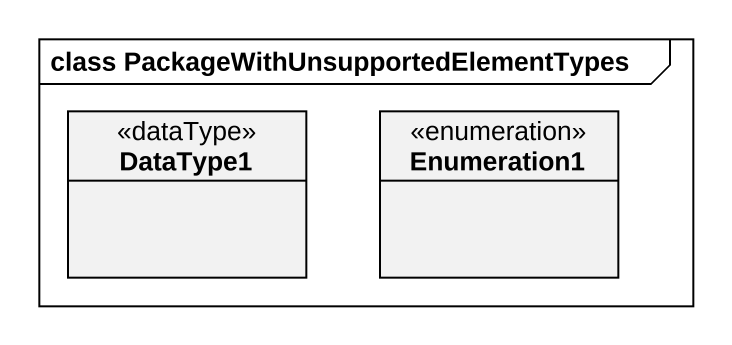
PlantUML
@startuml
mainframe class PackageWithUnsupportedElementTypes
hide circle
hide empty members
class DataType1 <<dataType>>
enum Enumeration1
@enduml
